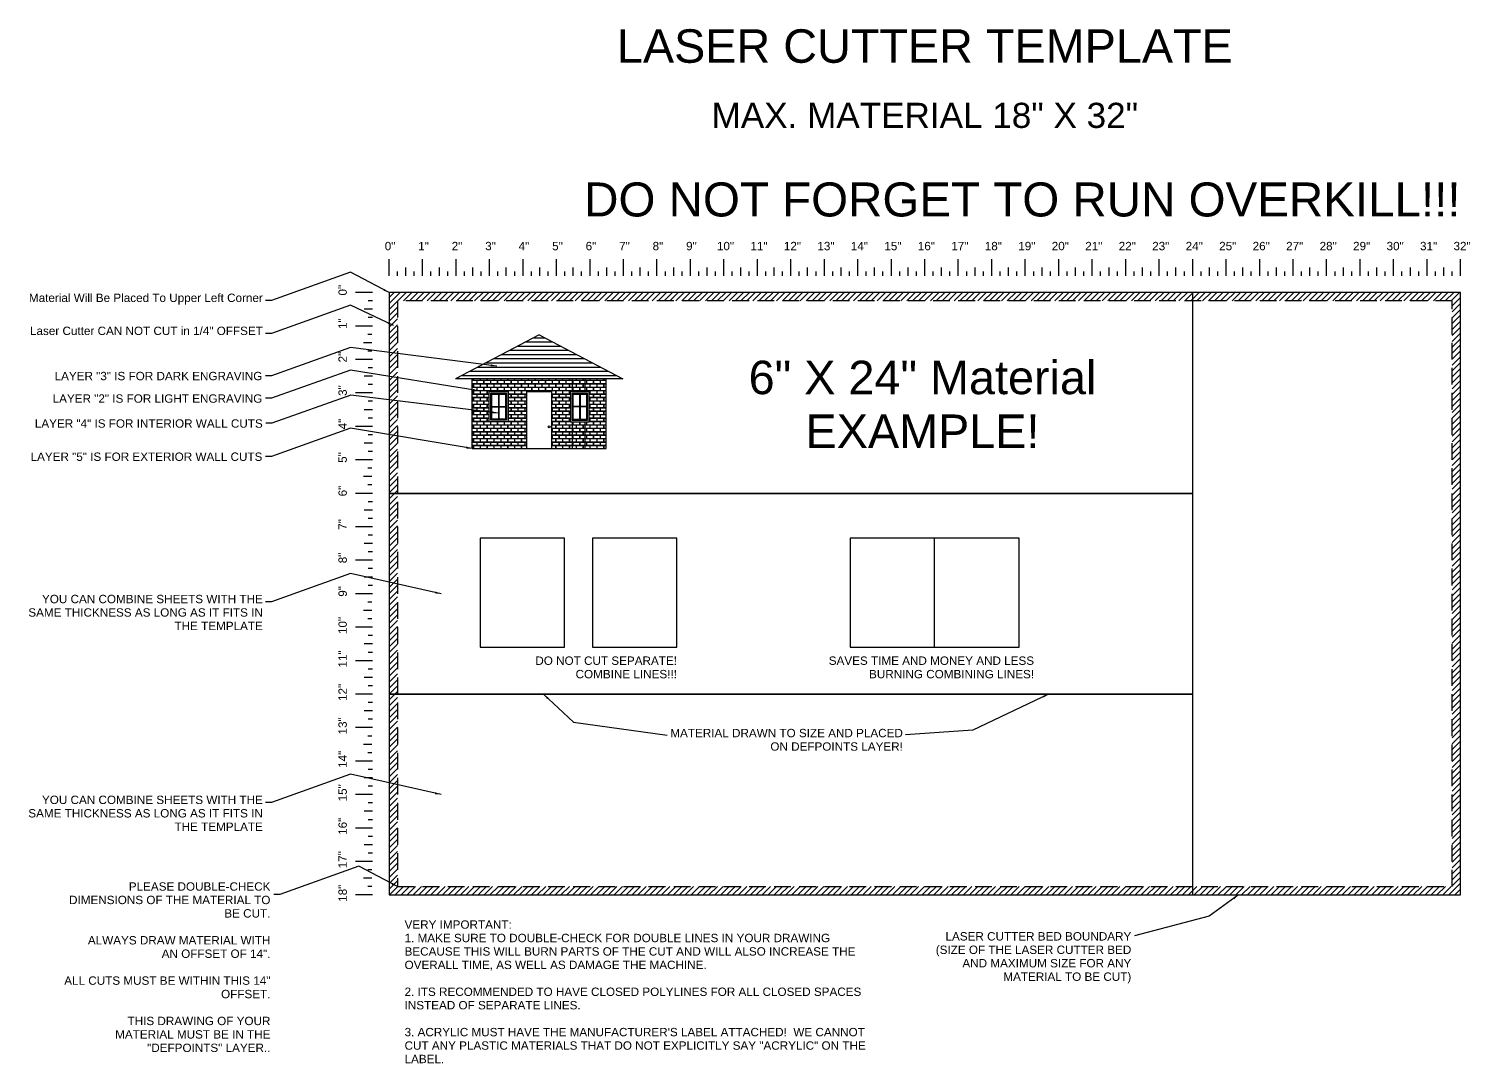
# Model space of a CAD drawing. Header units: inches. Extents: x 15 to 91, y 8 to 301.
# Drawn here: x 26.38 to 69.43, y 270.36 to 301.27 of the extents above; entities that cross this region are included whole.
import ezdxf

# ---------------------------------------------------------------- set-up
doc = ezdxf.new("R2010")
doc.units = ezdxf.units.IN
doc.header["$MEASUREMENT"] = 0
doc.linetypes.add('DASHED', pattern=[0.75, 0.5, -0.25])
doc.layers.get('Defpoints').update_dxf_attribs({"true_color": 0x000000})
for name, color, linetype, true_color in [('2 - Engrave - Shallow (VECTOR)', 1, 'Continuous', 0xff0000), ('3 - Engrave - Deep (VECTOR)', 3, 'Continuous', 0x00ff00), ('4 - Cut - Interior (VECTOR)', 2, 'Continuous', 0xffff00), ('5 - Cut - Exterior (VECTOR)', 5, 'Continuous', 0x0000ff)]:
    doc.layers.add(name, color=color, linetype=linetype, true_color=true_color)
doc.dimstyles.get("Standard").update_dxf_attribs({"dimtxt": 0.18, "dimasz": 0.18, "dimexe": 0.18, "dimexo": 0.0625, "dimgap": 0.09, "dimtad": 0, "dimtih": 1, "dimtoh": 1, "dimdec": 4, "dimzin": 0, "dimdsep": 46, "dimtxsty": 'Standard', "dimcen": 0.09, "dimadec": 0, "dimazin": 0, "dimtfac": 1, "dimtdec": 4, "dimtofl": 0, "dimtmove": 0, "dimatfit": 3, "dimfxl": 0, "dimtolj": 1, "dimtzin": 0, "dimarcsym": 0})
pattern_1 = [(0, (-173.012, 172.065), (8, 8), [15.625, -0.375]), (0, (-181.012, 172.44), (8, 8), [15.625, -0.375]), (90, (-173.012, 172.065), (-8, 8), [-8.375, 7.625]), (90, (-173.387, 172.065), (-8, 8), [-8.375, 7.625])]
pattern_2 = [(0, (-2.21455, 2.20244), (0.1024, 0.1024), [0.2, -0.0048]), (0, (-2.31695, 2.20724), (0.1024, 0.1024), [0.2, -0.0048]), (90, (-2.21455, 2.20244), (-0.1024, 0.1024), [-0.1072, 0.0976]), (90, (-2.21935, 2.20244), (-0.1024, 0.1024), [-0.1072, 0.0976])]

msp = doc.modelspace()

# ---------------------------------------------------------------- hatches: boundary and pattern name
at = {"layer": '2 - Engrave - Shallow (VECTOR)'}
h = msp.add_hatch(dxfattribs=at)
h.set_pattern_fill('AR-B816C', color=256, style=0, pattern_type=2)
h.set_pattern_definition(pattern_1)
h.paths.add_polyline_path([(43.623, 290.81), (39.623, 290.81), (39.623, 288.727), (41.248, 288.727), (41.248, 290.429), (41.998, 290.429), (41.998, 288.727), (43.623, 288.727)], flags=0)
h.paths.add_polyline_path([(40.692, 290.429), (40.692, 289.525), (40.129, 289.525), (40.129, 290.429)], flags=0)
h.paths.add_polyline_path([(42.554, 290.429), (43.117, 290.429), (43.117, 289.525), (42.554, 289.525)], flags=0)
h = msp.add_hatch(dxfattribs=at)
h.set_pattern_fill('AR-B816C', color=256, scale=0.0128, style=0, pattern_type=2)
h.set_pattern_definition(pattern_2)
h.paths.add_polyline_path([(43.623, 290.81), (39.623, 290.81), (39.623, 288.727), (41.248, 288.727), (41.248, 290.429), (41.998, 290.429), (41.998, 288.727), (43.623, 288.727)], flags=0)
h.paths.add_polyline_path([(40.692, 290.429), (40.692, 289.525), (40.129, 289.525), (40.129, 290.429)], flags=0)
h.paths.add_polyline_path([(42.554, 290.429), (43.117, 290.429), (43.117, 289.525), (42.554, 289.525)], flags=0)
h = msp.add_hatch(dxfattribs=at)
h.set_pattern_fill('AR-B816C', color=256, style=0, pattern_type=2)
h.set_pattern_definition(pattern_1)
h.paths.add_polyline_path([(40.644, 290.381), (40.644, 289.573), (40.177, 289.573), (40.177, 290.381)], flags=0)
h.paths.add_polyline_path([(40.617, 290.355), (40.617, 289.983), (40.417, 289.983), (40.417, 290.355)], flags=0)
h.paths.add_polyline_path([(40.404, 290.355), (40.404, 289.983), (40.204, 289.983), (40.204, 290.355)], flags=0)
h.paths.add_polyline_path([(40.617, 289.971), (40.617, 289.6), (40.417, 289.6), (40.417, 289.971)], flags=0)
h.paths.add_polyline_path([(40.404, 289.971), (40.404, 289.6), (40.204, 289.6), (40.204, 289.971)], flags=0)
h = msp.add_hatch(dxfattribs=at)
h.set_pattern_fill('AR-B816C', color=256, scale=0.0128, style=0, pattern_type=2)
h.set_pattern_definition(pattern_2)
h.paths.add_polyline_path([(40.644, 290.381), (40.644, 289.573), (40.177, 289.573), (40.177, 290.381)], flags=0)
h.paths.add_polyline_path([(40.404, 290.355), (40.404, 289.983), (40.204, 289.983), (40.204, 290.355)], flags=0)
h.paths.add_polyline_path([(40.417, 290.355), (40.617, 290.355), (40.617, 289.983), (40.417, 289.983)], flags=0)
h.paths.add_polyline_path([(40.404, 289.971), (40.404, 289.6), (40.204, 289.6), (40.204, 289.971)], flags=0)
h.paths.add_polyline_path([(40.417, 289.971), (40.617, 289.971), (40.617, 289.6), (40.417, 289.6)], flags=0)
h = msp.add_hatch(dxfattribs=at)
h.set_pattern_fill('AR-B816C', color=256, style=0, pattern_type=2)
h.set_pattern_definition(pattern_1)
h.paths.add_polyline_path([(42.602, 290.381), (43.069, 290.381), (43.069, 289.573), (42.602, 289.573)], flags=0)
h.paths.add_polyline_path([(42.629, 290.355), (42.829, 290.355), (42.829, 289.983), (42.629, 289.983)], flags=0)
h.paths.add_polyline_path([(42.629, 289.971), (42.829, 289.971), (42.829, 289.6), (42.629, 289.6)], flags=0)
h.paths.add_polyline_path([(42.842, 290.355), (43.042, 290.355), (43.042, 289.983), (42.842, 289.983)], flags=0)
h.paths.add_polyline_path([(42.842, 289.971), (43.042, 289.971), (43.042, 289.6), (42.842, 289.6)], flags=0)
h = msp.add_hatch(dxfattribs=at)
h.set_pattern_fill('AR-B816C', color=256, scale=0.0128, style=0, pattern_type=2)
h.set_pattern_definition(pattern_2)
h.paths.add_polyline_path([(42.602, 290.381), (43.069, 290.381), (43.069, 289.573), (42.602, 289.573)], flags=0)
h.paths.add_polyline_path([(42.629, 290.355), (42.829, 290.355), (42.829, 289.983), (42.629, 289.983)], flags=0)
h.paths.add_polyline_path([(42.629, 289.971), (42.829, 289.971), (42.829, 289.6), (42.629, 289.6)], flags=0)
h.paths.add_polyline_path([(42.842, 290.355), (43.042, 290.355), (43.042, 289.983), (42.842, 289.983)], flags=0)
h.paths.add_polyline_path([(42.842, 289.971), (43.042, 289.971), (43.042, 289.6), (42.842, 289.6)], flags=0)
at = {"layer": '3 - Engrave - Deep (VECTOR)'}
h = msp.add_hatch(dxfattribs=at)
h.set_pattern_fill('ANSI31', color=256, angle=135, style=0, pattern_type=2)
h.set_pattern_definition([(180, (0.49004, -243.33729), (-4e-17, -0.125), [])])
h.paths.add_polyline_path([(41.623, 292.125), (39.123, 290.81), (39.623, 290.81), (43.623, 290.81), (44.121, 290.81)], flags=0)
at = {"layer": 'Defpoints'}
h = msp.add_hatch(dxfattribs=at)
h.set_pattern_fill('ANSI31', color=256, style=0, pattern_type=2)
h.set_pattern_definition([(45, (-172.41196, 171.71894), (-0.08838835, 0.08838835), [])])
h.paths.add_polyline_path([(69.14, 293.388), (37.14, 293.388), (37.14, 275.388), (69.14, 275.388)], flags=0)
h.paths.add_polyline_path([(37.39, 293.138), (68.89, 293.138), (68.89, 275.638), (37.39, 275.638)], flags=0)

# ---------------------------------------------------------------- linework, layer by layer
at = {"layer": '2 - Engrave - Shallow (VECTOR)'}
msp.add_circle((41.919, 289.377), 0.0276, dxfattribs=at)
at = {"layer": '3 - Engrave - Deep (VECTOR)'}
for p, q in [((41.248, 290.429), (41.998, 290.429)), ((41.248, 288.727), (41.248, 290.429)), ((41.998, 288.727), (41.998, 290.429))]:
    msp.add_line(p, q, dxfattribs=at)
for points in [[(40.129, 290.429), (40.692, 290.429), (40.692, 289.525), (40.129, 289.525)], [(40.177, 290.381), (40.644, 290.381), (40.644, 289.573), (40.177, 289.573)], [(43.117, 290.429), (42.554, 290.429), (42.554, 289.525), (43.117, 289.525)], [(43.069, 290.381), (42.602, 290.381), (42.602, 289.573), (43.069, 289.573)]]:
    msp.add_lwpolyline(points, close=True, dxfattribs=at)
at = {"layer": '4 - Cut - Interior (VECTOR)'}
for p, q in [((40.404, 290.355), (40.404, 289.983)), ((40.417, 290.355), (40.417, 289.983)), ((42.829, 290.355), (42.829, 289.983)), ((42.842, 290.355), (42.842, 289.983)), ((40.204, 289.983), (40.404, 289.983)), ((40.204, 289.971), (40.404, 289.971)), ((40.404, 289.971), (40.404, 289.6)), ((40.417, 289.983), (40.617, 289.983)), ((40.417, 289.971), (40.417, 289.6)), ((40.417, 289.971), (40.617, 289.971)), ((42.829, 289.983), (42.629, 289.983)), ((42.829, 289.971), (42.629, 289.971)), ((42.829, 289.971), (42.829, 289.6)), ((43.042, 289.983), (42.842, 289.983)), ((42.842, 289.971), (42.842, 289.6)), ((43.042, 289.971), (42.842, 289.971)), ((53.431, 282.792), (53.431, 286.047))]:
    msp.add_line(p, q, dxfattribs=at)
for points in [[(40.204, 289.983), (40.204, 290.355), (40.404, 290.355)], [(40.417, 290.355), (40.617, 290.355), (40.617, 289.983)], [(42.829, 290.355), (42.629, 290.355), (42.629, 289.983)], [(43.042, 289.983), (43.042, 290.355), (42.842, 290.355)], [(40.404, 289.6), (40.204, 289.6), (40.204, 289.971)], [(40.617, 289.971), (40.617, 289.6), (40.417, 289.6)], [(42.629, 289.971), (42.629, 289.6), (42.829, 289.6)], [(42.842, 289.6), (43.042, 289.6), (43.042, 289.971)]]:
    msp.add_lwpolyline(points, dxfattribs=at)
at = {"layer": '5 - Cut - Exterior (VECTOR)'}
for p, q in [((41.623, 292.125), (39.123, 290.81)), ((41.623, 292.125), (44.121, 290.81)), ((44.121, 290.81), (39.123, 290.81)), ((39.623, 288.727), (39.623, 290.81)), ((43.623, 288.727), (43.623, 290.81)), ((39.623, 288.727), (43.623, 288.727)), ((55.953, 286.047), (50.91, 286.047)), ((50.91, 286.047), (50.91, 282.792)), ((55.953, 282.792), (55.953, 286.047)), ((50.91, 282.792), (55.953, 282.792))]:
    msp.add_line(p, q, dxfattribs=at)
for points in [[(39.859, 282.792), (42.381, 282.792), (42.381, 286.047), (39.859, 286.047)], [(43.211, 282.792), (45.732, 282.792), (45.732, 286.047), (43.211, 286.047)]]:
    msp.add_lwpolyline(points, close=True, dxfattribs=at)
at = {"layer": 'Defpoints'}
for p, q in [((37.14, 293.888), (37.14, 294.388)), ((37.64, 293.888), (37.64, 294.138)), ((38.14, 293.888), (38.14, 294.388)), ((38.64, 293.888), (38.64, 294.138)), ((39.14, 293.888), (39.14, 294.388)), ((39.64, 293.888), (39.64, 294.138)), ((40.14, 293.888), (40.14, 294.388)), ((40.64, 293.888), (40.64, 294.138)), ((41.14, 293.888), (41.14, 294.388)), ((41.64, 293.888), (41.64, 294.138)), ((42.14, 293.888), (42.14, 294.388)), ((42.64, 293.888), (42.64, 294.138)), ((43.14, 293.888), (43.14, 294.388)), ((43.64, 293.888), (43.64, 294.138)), ((44.14, 293.888), (44.14, 294.388)), ((44.64, 293.888), (44.64, 294.138)), ((45.14, 293.888), (45.14, 294.388)), ((45.64, 293.888), (45.64, 294.138)), ((46.14, 293.888), (46.14, 294.388)), ((46.64, 293.888), (46.64, 294.138)), ((47.14, 293.888), (47.14, 294.388)), ((47.64, 293.888), (47.64, 294.138)), ((48.14, 293.888), (48.14, 294.388)), ((48.64, 293.888), (48.64, 294.138)), ((49.14, 293.888), (49.14, 294.388)), ((49.64, 293.888), (49.64, 294.138)), ((50.14, 293.888), (50.14, 294.388)), ((50.64, 293.888), (50.64, 294.138)), ((51.14, 293.888), (51.14, 294.388)), ((51.64, 293.888), (51.64, 294.138)), ((52.14, 293.888), (52.14, 294.388)), ((52.64, 293.888), (52.64, 294.138)), ((53.14, 293.888), (53.14, 294.388)), ((53.64, 293.888), (53.64, 294.138)), ((54.14, 293.888), (54.14, 294.388)), ((54.64, 293.888), (54.64, 294.138)), ((55.14, 293.888), (55.14, 294.388)), ((55.64, 293.888), (55.64, 294.138)), ((56.14, 293.888), (56.14, 294.388)), ((56.64, 293.888), (56.64, 294.138)), ((57.14, 293.888), (57.14, 294.388)), ((57.64, 293.888), (57.64, 294.138)), ((58.14, 293.888), (58.14, 294.388)), ((58.64, 293.888), (58.64, 294.138)), ((59.14, 293.888), (59.14, 294.388)), ((59.64, 293.888), (59.64, 294.138)), ((60.14, 293.888), (60.14, 294.388)), ((60.64, 293.888), (60.64, 294.138)), ((61.14, 293.888), (61.14, 294.388)), ((61.64, 293.888), (61.64, 294.138)), ((62.14, 293.888), (62.14, 294.388)), ((62.64, 293.888), (62.64, 294.138)), ((63.14, 293.888), (63.14, 294.388)), ((63.64, 293.888), (63.64, 294.138)), ((64.14, 293.888), (64.14, 294.388)), ((64.64, 293.888), (64.64, 294.138)), ((65.14, 293.888), (65.14, 294.388)), ((65.64, 293.888), (65.64, 294.138)), ((66.14, 293.888), (66.14, 294.388)), ((66.64, 293.888), (66.64, 294.138)), ((67.14, 293.888), (67.14, 294.388)), ((67.64, 293.888), (67.64, 294.138)), ((68.14, 293.888), (68.14, 294.388)), ((68.64, 293.888), (68.64, 294.138)), ((69.14, 293.888), (69.14, 294.388)), ((37.39, 293.888), (37.39, 294.013)), ((37.89, 293.888), (37.89, 294.013)), ((38.39, 293.888), (38.39, 294.013)), ((38.89, 293.888), (38.89, 294.013)), ((39.39, 293.888), (39.39, 294.013)), ((39.89, 293.888), (39.89, 294.013)), ((40.39, 293.888), (40.39, 294.013)), ((40.89, 293.888), (40.89, 294.013)), ((41.39, 293.888), (41.39, 294.013)), ((41.89, 293.888), (41.89, 294.013)), ((42.39, 293.888), (42.39, 294.013)), ((42.89, 293.888), (42.89, 294.013)), ((43.39, 293.888), (43.39, 294.013)), ((43.89, 293.888), (43.89, 294.013)), ((44.39, 293.888), (44.39, 294.013)), ((44.89, 293.888), (44.89, 294.013)), ((45.39, 293.888), (45.39, 294.013)), ((45.89, 293.888), (45.89, 294.013)), ((46.39, 293.888), (46.39, 294.013)), ((46.89, 293.888), (46.89, 294.013)), ((47.39, 293.888), (47.39, 294.013)), ((47.89, 293.888), (47.89, 294.013)), ((48.39, 293.888), (48.39, 294.013)), ((48.89, 293.888), (48.89, 294.013)), ((49.39, 293.888), (49.39, 294.013)), ((49.89, 293.888), (49.89, 294.013)), ((50.39, 293.888), (50.39, 294.013)), ((50.89, 293.888), (50.89, 294.013)), ((51.39, 293.888), (51.39, 294.013)), ((51.89, 293.888), (51.89, 294.013)), ((52.39, 293.888), (52.39, 294.013)), ((52.89, 293.888), (52.89, 294.013)), ((53.39, 293.888), (53.39, 294.013)), ((53.89, 293.888), (53.89, 294.013)), ((54.39, 293.888), (54.39, 294.013)), ((54.89, 293.888), (54.89, 294.013)), ((55.39, 293.888), (55.39, 294.013)), ((55.89, 293.888), (55.89, 294.013)), ((56.39, 293.888), (56.39, 294.013)), ((56.89, 293.888), (56.89, 294.013)), ((57.39, 293.888), (57.39, 294.013)), ((57.89, 293.888), (57.89, 294.013)), ((58.39, 293.888), (58.39, 294.013)), ((58.89, 293.888), (58.89, 294.013)), ((59.39, 293.888), (59.39, 294.013)), ((59.89, 293.888), (59.89, 294.013)), ((60.39, 293.888), (60.39, 294.013)), ((60.89, 293.888), (60.89, 294.013)), ((61.39, 293.888), (61.39, 294.013)), ((61.89, 293.888), (61.89, 294.013)), ((62.39, 293.888), (62.39, 294.013)), ((62.89, 293.888), (62.89, 294.013)), ((63.39, 293.888), (63.39, 294.013)), ((63.89, 293.888), (63.89, 294.013)), ((64.39, 293.888), (64.39, 294.013)), ((64.89, 293.888), (64.89, 294.013)), ((65.39, 293.888), (65.39, 294.013)), ((65.89, 293.888), (65.89, 294.013)), ((66.39, 293.888), (66.39, 294.013)), ((66.89, 293.888), (66.89, 294.013)), ((67.39, 293.888), (67.39, 294.013)), ((67.89, 293.888), (67.89, 294.013)), ((68.39, 293.888), (68.39, 294.013)), ((68.89, 293.888), (68.89, 294.013)), ((36.64, 293.388), (36.14, 293.388)), ((36.64, 292.888), (36.39, 292.888)), ((36.64, 293.138), (36.515, 293.138)), ((36.64, 292.388), (36.14, 292.388)), ((36.64, 292.638), (36.515, 292.638)), ((36.625, 291.888), (36.375, 291.888)), ((36.625, 292.138), (36.5, 292.138)), ((36.625, 291.638), (36.5, 291.638)), ((36.64, 291.388), (36.14, 291.388)), ((36.64, 291.138), (36.515, 291.138)), ((36.64, 290.888), (36.39, 290.888)), ((36.64, 290.638), (36.515, 290.638)), ((36.64, 290.388), (36.14, 290.388)), ((36.64, 289.888), (36.39, 289.888)), ((36.64, 290.138), (36.515, 290.138)), ((36.64, 289.388), (36.14, 289.388)), ((36.64, 289.638), (36.515, 289.638)), ((36.64, 288.888), (36.39, 288.888)), ((36.64, 289.138), (36.515, 289.138)), ((36.64, 288.638), (36.515, 288.638)), ((36.64, 288.388), (36.14, 288.388)), ((36.625, 288.138), (36.5, 288.138)), ((36.625, 287.888), (36.375, 287.888)), ((36.625, 287.638), (36.5, 287.638)), ((36.64, 287.388), (36.14, 287.388)), ((36.64, 287.138), (36.515, 287.138)), ((36.64, 286.888), (36.39, 286.888)), ((36.64, 286.388), (36.14, 286.388)), ((36.64, 286.638), (36.515, 286.638)), ((36.64, 285.888), (36.39, 285.888)), ((36.64, 286.138), (36.515, 286.138)), ((36.64, 285.638), (36.515, 285.638)), ((36.64, 285.388), (36.14, 285.388)), ((36.64, 285.138), (36.515, 285.138)), ((36.64, 284.888), (36.39, 284.888)), ((36.64, 284.638), (36.515, 284.638)), ((36.64, 284.388), (36.14, 284.388)), ((36.625, 284.138), (36.5, 284.138)), ((36.625, 283.888), (36.375, 283.888)), ((36.64, 283.388), (36.14, 283.388)), ((36.625, 283.638), (36.5, 283.638)), ((36.64, 282.888), (36.39, 282.888)), ((36.64, 283.138), (36.515, 283.138)), ((36.64, 282.638), (36.515, 282.638)), ((36.64, 282.388), (36.14, 282.388)), ((36.64, 282.138), (36.515, 282.138)), ((36.64, 281.888), (36.39, 281.888)), ((36.64, 281.638), (36.515, 281.638)), ((36.64, 281.388), (36.14, 281.388)), ((36.64, 281.138), (36.515, 281.138)), ((36.64, 280.888), (36.39, 280.888)), ((36.64, 280.388), (36.14, 280.388)), ((36.64, 280.638), (36.515, 280.638)), ((36.625, 279.888), (36.375, 279.888)), ((36.625, 280.138), (36.5, 280.138)), ((36.64, 279.388), (36.14, 279.388)), ((36.625, 279.638), (36.5, 279.638)), ((36.64, 279.138), (36.515, 279.138)), ((36.64, 278.888), (36.39, 278.888)), ((36.64, 278.638), (36.515, 278.638)), ((36.64, 278.388), (36.14, 278.388)), ((36.64, 278.138), (36.515, 278.138)), ((36.64, 277.888), (36.39, 277.888)), ((36.64, 277.388), (36.14, 277.388)), ((36.64, 277.638), (36.515, 277.638)), ((36.64, 276.888), (36.39, 276.888)), ((36.64, 277.138), (36.515, 277.138)), ((36.64, 276.388), (36.14, 276.388)), ((36.64, 276.638), (36.515, 276.638)), ((36.625, 276.138), (36.5, 276.138)), ((36.625, 275.888), (36.375, 275.888)), ((36.625, 275.638), (36.5, 275.638)), ((36.64, 275.388), (36.14, 275.388))]:
    msp.add_line(p, q, dxfattribs=at)
for points in [[(37.14, 275.388), (69.14, 275.388), (69.14, 293.388), (37.14, 293.388)], [(37.14, 287.388), (61.14, 287.388), (61.14, 293.388), (37.14, 293.388)], [(37.14, 281.388), (61.14, 281.388), (61.14, 287.388), (37.14, 287.388)], [(37.14, 275.388), (61.14, 275.388), (61.14, 281.388), (37.14, 281.388)]]:
    msp.add_lwpolyline(points, close=True, dxfattribs=at)
at = {"layer": 'Defpoints', "linetype": 'DASHED'}
msp.add_lwpolyline([(37.39, 275.638), (68.89, 275.638), (68.89, 293.138), (37.39, 293.138)], close=True, dxfattribs=at)

# ---------------------------------------------------------------- texts
at = {"layer": '2 - Engrave - Shallow (VECTOR)', "attachment_point": 3, "line_spacing_factor": 0.963855}
for s, insert, char_height, width in [('\\fArial;DO NOT FORGET TO RUN OVERKILL!!!', (69.14, 296.677), 1.01586, 27.7709), ('\\fArial;LAYER "2" IS FOR LIGHT ENGRAVING', (33.354, 290.346), 0.25, 6.625)]:
    msp.add_mtext(s, dxfattribs=dict(at, insert=insert, char_height=char_height, width=width))
at = {"layer": '3 - Engrave - Deep (VECTOR)', "insert": (33.354, 291.018), "char_height": 0.25, "width": 6.57078, "attachment_point": 3, "line_spacing_factor": 0.963855}
msp.add_mtext('\\fArial;LAYER "3" IS FOR DARK ENGRAVING', dxfattribs=at)
at = {"layer": '4 - Cut - Interior (VECTOR)', "insert": (33.365, 289.6), "char_height": 0.25, "width": 7.19729, "attachment_point": 3, "line_spacing_factor": 0.963855}
msp.add_mtext('\\fArial;LAYER "4" IS FOR INTERIOR WALL CUTS', dxfattribs=at)
at = {"layer": '5 - Cut - Exterior (VECTOR)', "insert": (33.354, 288.608), "char_height": 0.25, "width": 7.31777, "attachment_point": 3, "line_spacing_factor": 0.963855}
msp.add_mtext('\\fArial;LAYER "5" IS FOR EXTERIOR WALL CUTS', dxfattribs=at)
at = {"layer": 'Defpoints', "line_spacing_factor": 0.963855}
for s, insert, char_height, width, attachment_point in [('\\fArial;LASER CUTTER TEMPLATE', (53.14, 301.253), 1, 19.72892, 2), ('\\fArial;MAX. MATERIAL 18" X 32"', (53.14, 299.057), 0.75, 13.68524, 2), ('\\fArial;0"', (37.327, 294.902), 0.25, 0.54819, 3), ('\\fArial;1"', (38.327, 294.902), 0.25, 0.5241, 3), ('\\fArial;2"', (39.327, 294.902), 0.25, 0.55271, 3), ('\\fArial;3"', (40.327, 294.902), 0.25, 0.54819, 3), ('\\fArial;4"', (41.327, 294.902), 0.25, 0.55873, 3), ('\\fArial;5"', (42.327, 294.902), 0.25, 0.54819, 3), ('\\fArial;6"', (43.327, 294.902), 0.25, 0.5497, 3), ('\\fArial;7"', (44.327, 294.902), 0.25, 0.54669, 3), ('\\fArial;8"', (45.327, 294.902), 0.25, 0.54819, 3), ('\\fArial;9"', (46.327, 294.902), 0.25, 0.54819, 3), ('\\fArial;10"', (47.442, 294.902), 0.25, 0.7244, 3), ('\\fArial;11"', (48.442, 294.902), 0.25, 0.6988, 3), ('\\fArial;12"', (49.442, 294.902), 0.25, 0.7244, 3), ('\\fArial;13"', (50.442, 294.902), 0.25, 0.7244, 3), ('\\fArial;14"', (51.442, 294.902), 0.25, 0.7244, 3), ('\\fArial;15"', (52.442, 294.902), 0.25, 0.7244, 3), ('\\fArial;16"', (53.442, 294.902), 0.25, 0.7244, 3), ('\\fArial;17"', (54.442, 294.902), 0.25, 0.7244, 3), ('\\fArial;18"', (55.442, 294.902), 0.25, 0.7244, 3), ('\\fArial;19"', (56.442, 294.902), 0.25, 0.7244, 3), ('\\fArial;20"', (57.442, 294.902), 0.25, 0.75301, 3), ('\\fArial;21"', (58.442, 294.902), 0.25, 0.75301, 3), ('\\fArial;22"', (59.442, 294.902), 0.25, 0.75301, 3), ('\\fArial;23"', (60.442, 294.902), 0.25, 0.75301, 3), ('\\fArial;24"', (61.442, 294.902), 0.25, 0.75301, 3), ('\\fArial;25"', (62.442, 294.902), 0.25, 0.75301, 3), ('\\fArial;26"', (63.442, 294.902), 0.25, 0.75301, 3), ('\\fArial;27"', (64.442, 294.902), 0.25, 0.75301, 3), ('\\fArial;28"', (65.442, 294.902), 0.25, 0.75301, 3), ('\\fArial;29"', (66.442, 294.902), 0.25, 0.75301, 3), ('\\fArial;30"', (67.442, 294.902), 0.25, 0.74849, 3), ('\\fArial;31"', (68.442, 294.902), 0.25, 0.74849, 3), ('\\fArial;32"', (69.442, 294.902), 0.25, 0.74849, 3), ('\\fArial;Material Will Be Placed To Upper Left Corner', (33.368, 293.356), 0.25, 7.41416, 3), ('\\fArial;Laser Cutter CAN NOT CUT in 1/4" OFFSET', (33.368, 292.369), 0.25, 7.40211, 3), ('\\fArial;6" X 24" Material\\PEXAMPLE!', (53.07, 291.351), 1, 11.59639, 2), ('\\fArial;YOU CAN COMBINE SHEETS WITH THE\\PSAME THICKNESS AS LONG AS IT FITS IN\\PTHE TEMPLATE', (33.368, 284.356), 0.25, 7.40211, 3), ('\\fArial;SAVES TIME AND MONEY AND LESS\\PBURNING COMBINING LINES!', (56.402, 282.514), 0.25, 6.48193, 3), ('\\fArial;MATERIAL DRAWN TO SIZE AND PLACED\\PON DEFPOINTS LAYER!', (52.484, 280.351), 0.25, 7.30723, 3), ('\\fArial;YOU CAN COMBINE SHEETS WITH THE\\PSAME THICKNESS AS LONG AS IT FITS IN\\PTHE TEMPLATE', (33.368, 278.356), 0.25, 7.40211, 3), ('\\fArial;PLEASE DOUBLE-CHECK\\PDIMENSIONS OF THE MATERIAL TO\\PBE CUT.\\P\\PALWAYS DRAW MATERIAL WITH\\PAN OFFSET OF 14".\\P\\PALL CUTS MUST BE WITHIN THIS 14"\\POFFSET.\\P\\PTHIS DRAWING OF YOUR\\PMATERIAL MUST BE IN THE\\P"DEFPOINTS" LAYER..', (33.595, 275.767), 0.25, 6.58283, 3), ('\\fArial;VERY IMPORTANT:\\P1. MAKE SURE TO DOUBLE-CHECK FOR DOUBLE LINES IN YOUR DRAWING\\PBECAUSE THIS WILL BURN PARTS OF THE CUT AND WILL ALSO INCREASE THE\\POVERALL TIME, AS WELL AS DAMAGE THE MACHINE.\\P\\P2. ITS RECOMMENDED TO HAVE CLOSED POLYLINES FOR ALL CLOSED SPACES\\PINSTEAD OF SEPARATE LINES.\\P\\P3. ACRYLIC MUST HAVE THE MANUFACTURER\'S LABEL ATTACHED!  WE CANNOT\\PCUT ANY PLASTIC MATERIALS THAT DO NOT EXPLICITLY SAY "ACRYLIC" ON THE\\PLABEL.', (37.601, 274.63), 0.25, 14.28313, 1), ('\\fArial;LASER CUTTER BED BOUNDARY\\P(SIZE OF THE LASER CUTTER BED\\PAND MAXIMUM SIZE FOR ANY\\PMATERIAL TO BE CUT)', (59.306, 274.278), 0.25, 6.24849, 3)]:
    msp.add_mtext(s, dxfattribs=dict(at, insert=insert, char_height=char_height, width=width, attachment_point=attachment_point))
at = {"layer": 'Defpoints', "char_height": 0.25, "attachment_point": 1, "rotation": 90, "line_spacing_factor": 0.963855}
for s, insert, width in [('\\fArial;0"', (35.626, 293.299), 0.54819), ('\\fArial;1"', (35.626, 292.299), 0.5241), ('\\fArial;2"', (35.626, 291.299), 0.55271), ('\\fArial;3"', (35.626, 290.299), 0.54819), ('\\fArial;4"', (35.626, 289.299), 0.55873), ('\\fArial;5"', (35.626, 288.299), 0.54819), ('\\fArial;6"', (35.626, 287.299), 0.5497), ('\\fArial;7"', (35.626, 286.299), 0.54669), ('\\fArial;8"', (35.626, 285.299), 0.54819), ('\\fArial;9"', (35.626, 284.299), 0.54819), ('\\fArial;10"', (35.626, 283.184), 0.7244), ('\\fArial;11"', (35.626, 282.184), 0.6988), ('\\fArial;12"', (35.626, 281.184), 0.7244), ('\\fArial;13"', (35.626, 280.184), 0.7244), ('\\fArial;14"', (35.626, 279.184), 0.7244), ('\\fArial;15"', (35.626, 278.184), 0.7244), ('\\fArial;16"', (35.626, 277.184), 0.7244), ('\\fArial;17"', (35.626, 276.184), 0.7244), ('\\fArial;18"', (35.626, 275.184), 0.7244)]:
    msp.add_mtext(s, dxfattribs=dict(at, insert=insert, width=width))
at = {"layer": 'Defpoints', "color": 1, "true_color": 0xff0000, "insert": (45.736, 282.514), "char_height": 0.25, "width": 4.50452, "attachment_point": 3, "line_spacing_factor": 0.963855}
msp.add_mtext('\\fArial;DO NOT CUT SEPARATE!\\PCOMBINE LINES!!!', dxfattribs=at)

# ---------------------------------------------------------------- leaders
at = {"layer": '2 - Engrave - Shallow (VECTOR)'}
msp.add_leader([(39.817, 290.453), (35.988, 291.071), (33.629, 290.228), (33.449, 290.228)], dimstyle='Standard', override={"dimgap": 0.09, "dimtad": 0}, dxfattribs=at)
at = {"layer": '3 - Engrave - Deep (VECTOR)'}
msp.add_leader([(40.356, 291.191), (35.988, 291.743), (33.629, 290.9), (33.449, 290.9)], dimstyle='Standard', override={"dimgap": 0.09, "dimtad": 0}, dxfattribs=at)
at = {"layer": '4 - Cut - Interior (VECTOR)'}
msp.add_leader([(40.404, 289.785), (35.998, 290.326), (33.639, 289.483), (33.459, 289.483)], dimstyle='Standard', override={"dimgap": 0.09, "dimtad": 0}, dxfattribs=at)
at = {"layer": '5 - Cut - Exterior (VECTOR)'}
msp.add_leader([(39.623, 288.727), (35.988, 289.334), (33.629, 288.491), (33.449, 288.491)], dimstyle='Standard', override={"dimgap": 0.09, "dimtad": 0}, dxfattribs=at)
at = {"layer": 'Defpoints'}
for points in [[(37.14, 293.388), (35.988, 293.995), (33.629, 293.152), (33.449, 293.152)], [(37.274, 292.401), (35.988, 293.008), (33.629, 292.165), (33.449, 292.165)], [(38.692, 284.388), (35.988, 284.995), (33.629, 284.152), (33.449, 284.152)], [(41.746, 281.388), (42.647, 280.554), (45.441, 280.163)], [(56.836, 281.388), (54.574, 280.308), (52.561, 280.169)], [(38.692, 278.388), (35.988, 278.995), (33.629, 278.152), (33.449, 278.152)], [(37.39, 275.638), (36.238, 276.245), (33.879, 275.402), (33.699, 275.402)], [(62.507, 275.388), (61.631, 274.757), (59.399, 274.166)]]:
    msp.add_leader(points, dimstyle='Standard', override={"dimgap": 0.09, "dimtad": 0}, dxfattribs=at)

doc.saveas('drawing.dxf')
